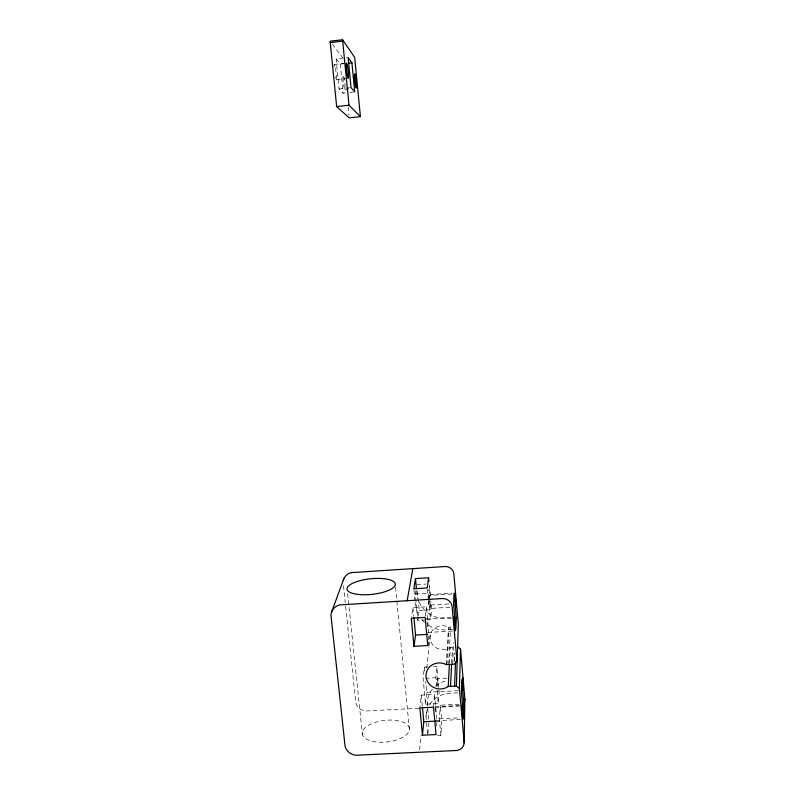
<?xml version="1.0" encoding="UTF-8"?>
<svg xmlns="http://www.w3.org/2000/svg" width="795" height="795" viewBox="0 0 795 795"><rect width="100%" height="100%" fill="white"/><g stroke="black" fill="none" stroke-linecap="round" stroke-linejoin="round"><path stroke-width="0.6" stroke-dasharray="3.98 2.98" d="M429.221 597.721L429.36 595.445L452.603 594.004M438.115 690.318L437.906 691.779L437.628 690.577M454.094 661.758L454.462 653.321M454.611 660.526L454.909 653.291M452.613 664.252L453.607 642.539M451.659 663.129L452.425 647.229M449.453 663.259L450.298 647.349L456.121 647.021M448.569 664.471L450.626 627.076L446.631 626.381A12.67 11.955 12.9 0 0 430.045 638.385A12.67 11.955 12.9 0 0 448.609 648.372L450.298 647.349M446.899 664.57L449.096 627.166M446.224 664.6L448.489 627.205M437.31 735.544L440.897 735.365L441.781 721.313L440.291 705.235L459.182 704.261M440.897 735.365L439.367 718.859L440.291 705.235M436.674 725.974L437.031 721.075L434.557 694.383L421.261 695.088L419.849 707.898M427.74 666.945L424.331 667.134L423.089 678.443L425.524 704.201L438.303 703.545L439.158 691.65L436.833 666.448L433.424 666.637M433.504 707.192L434.557 694.383M436.713 686.343L435.918 677.747L436.833 666.448M427.939 733.666L428.972 721.959M426.041 716.255L426.627 710.104M427.094 705.175L427.332 702.71M425.524 704.201L426.706 692.306L425.693 681.514M419.611 749.794L421.111 735.047M426.786 668.158L428.972 647.15M429.081 646.087L430.234 635.046M428.366 639.915L428.972 634.281L426.428 606.863L412.963 607.688L411.482 617.069M427.074 619.861L430.542 619.653L431.615 609.735L430.82 601.119M448.609 603.942L428.853 605.154L429.27 601.606M429.409 600.424L430.095 594.511L429.32 586.144M425.285 616.234L426.428 606.863M428.545 597.989L428.525 589.691M425.921 619.931L417.832 620.418L418.289 617.109M418.448 616.006L419.213 610.49L417.365 590.814M417.375 615.608L415.328 593.964L415.874 590.486M449.92 607.261L430.324 608.453L430.234 601.388M426.527 619.057L451.56 617.139M446.8 678.215L437.041 678.781L437.18 686.294M345.447 92.936L343.122 93.204L339.067 88.951L336.116 58.939L348.121 57.538M334.258 64.484L346.481 63.063M336.116 58.939L340.28 64.117L343.768 63.719M336.196 79.798L347.147 78.546M339.067 88.951L349.83 87.728M344.921 89.338L349.482 88.821M350.088 92.419L353.566 92.021M416.789 584.673L425.842 584.096M415.328 593.964L428.098 593.169M430.095 594.511L451.689 593.159M419.213 610.49L431.615 609.735M451.461 618.301L445.419 618.669A28.213 26.861 12.4 0 1 418.876 601.547M452.464 629.521L444.624 629.988A29.037 27.587 12.5 0 1 425.434 623.121M427.64 632.492L452.613 631.031M425.424 678.314L435.918 677.747M426.706 692.306L458.506 690.686M457.741 692.852L450.348 693.24A26.235 24.387 12.7 0 0 428.903 705.871M434.945 706.765L459.411 705.503M418.905 708.266L365.591 711.018A10.981 10.236 18.8 0 1 355.822 703.048L345.388 604.001M434.925 707.441L458.298 706.248A8.248 7.692 12.2 0 0 459.351 706.01M439.367 718.859L460.007 717.825M435.73 720.747L461.537 719.455M435.958 721.612L441.781 721.313M426.627 618.639L426.905 619.216M430.324 608.453L429.33 600.791M429.36 595.445L429.936 598.228M332.33 44.132L342.635 57.707M437.151 678.741L437.975 685.906M435.243 707.977L435.829 714.278M347.614 593.656L362.48 734.938M343.46 585.657L345.269 602.779M395.512 587.316L409.445 729.77A23.761 10.852 -6.3 0 1 372.825 741.417A23.761 10.852 -6.3 0 1 375.23 722.347A23.761 10.852 -6.3 0 1 409.445 729.77M348.101 106.778L348.955 115.404M340.28 64.117L343.122 93.204M424.331 667.134L424.788 671.934M416.6 590.546L417.057 595.316A28.213 26.861 12.4 0 0 417.772 598.486M427.7 708.365L428.743 719.485M417.484 616.811L417.832 620.418M413.927 590.039L414.97 601.07M415.089 602.302L415.437 605.979A29.037 27.587 12.5 0 0 418.826 615.38M427.511 733.656L426.18 719.525A26.235 24.387 12.7 0 1 428.396 706.834M412.963 607.688L413.748 616.016M421.261 695.088L422.294 705.99M428.654 599.192L430.542 619.653M437.161 691.262L438.303 703.545M427.382 589.184L428.406 600.245M428.515 601.467L428.853 605.154M429.35 585.11L430.701 599.887M427.422 623.061L427.76 628.368M427.462 705.89A25.5 23.771 12.6 0 1 432.54 689.066M435.59 686.015A25.5 23.771 12.6 0 1 447.585 680.6M424.57 622.376A29.037 27.587 12.5 0 1 420.714 618.202M335.411 78.258A7.771 0.825 83.4 0 1 335.092 76.827M334.029 67.386A7.771 0.825 83.4 0 1 335.659 69.245A7.771 0.825 83.4 0 1 335.987 79.798M342.973 77.85A7.244 0.725 83.6 0 0 344.732 89.348A7.244 0.725 83.6 0 0 344.384 79.401A7.244 0.725 83.6 0 0 342.973 77.85"/><path stroke-width="1.19" d="M464.171 742.778L464.886 699.133L460.534 649.167L457.801 646.921M459.401 688.52L456.409 686.065L448.211 686.502L446.363 687.605A13.863 12.988 13.4 0 1 426.06 676.684A13.863 12.988 13.4 0 1 444.196 663.706L446.224 664.6L454.452 664.153L456.986 661.38L452.146 606.873A9.182 8.715 12.7 0 0 442.05 598.556L339.803 604.916A12.223 11.557 22 0 0 330.939 615.072L345.109 746.575A11.985 11.08 19 0 0 355.772 755.25L456.976 750.48A9.013 8.338 12.7 0 0 464.131 741.665L459.401 688.52L460.534 649.167M456.409 686.065L458.327 624.204L453.766 573.066A8.387 8.01 12.1 0 0 445.816 566.497L351.201 572.639A11.17 10.633 21.7 0 0 343.321 580.36M454.581 686.165L455.535 661.698M456.3 618.013L455.823 629.322L453.548 603.644L454.084 593.01L456.3 618.013L453.875 618.162M450.546 686.383L451.6 664.352M448.211 686.502L449.384 664.481M422.453 735.216L419.849 707.898L433.504 707.192L436.058 734.56L422.453 735.216L423.785 721.731L422.403 707.202M427.76 645.54L425.136 617.407L411.293 618.242L413.976 646.335L427.76 645.54L428.127 642.171M428.555 577.776L427.263 587.962L413.817 588.807L415.477 578.611L428.555 577.776L428.883 581.364M413.976 646.335L415.556 635.066L413.867 617.208M407.169 600.712L412.824 568.594M331.744 611.603L343.818 578.8M342.556 39.75L330.114 41.221L336.663 106.6L349.194 117.879L360.403 116.636L354.659 57.359L342.556 39.75L348.995 105.218L360.403 116.636M330.322 42.582L342.754 41.111M348.429 63.173L351.917 62.775L354.719 91.892L351.022 87.589L348.121 57.538L351.917 62.775M336.663 106.6L348.995 105.218M415.556 635.066L427.75 634.35M423.785 721.731L435.829 721.135M415.477 578.611L416.381 588.161M464.886 699.133A8.248 7.692 12.2 0 1 464.767 700.156M456.091 605.72L456.042 606.883L455.048 593.845L456.091 605.72M455.048 629.58L454.988 630.892L453.935 617L455.048 629.58M463.902 704.022L463.654 717.646L461.438 692.664L461.746 679.685L463.902 704.022M462.879 718.71L462.769 719.395L461.855 705.384L462.879 718.71M463.445 689.881L463.346 690.438L462.491 677.37L463.445 689.881M346.302 66.025A7.781 0.745 83.6 0 0 348.16 78.407A7.781 0.745 83.6 0 0 347.783 67.804A7.781 0.745 83.6 0 0 346.302 66.025M354.461 76.539A7.254 0.656 83.8 0 0 356.14 88.056A7.254 0.656 83.8 0 0 355.753 78.099A7.254 0.656 83.8 0 0 354.461 76.539M357.591 594.362A24.307 7.821 -6 0 0 395.274 584.852A24.307 7.821 -6 0 0 360.602 580.509A24.307 7.821 -6 0 0 357.591 594.362"/></g></svg>
